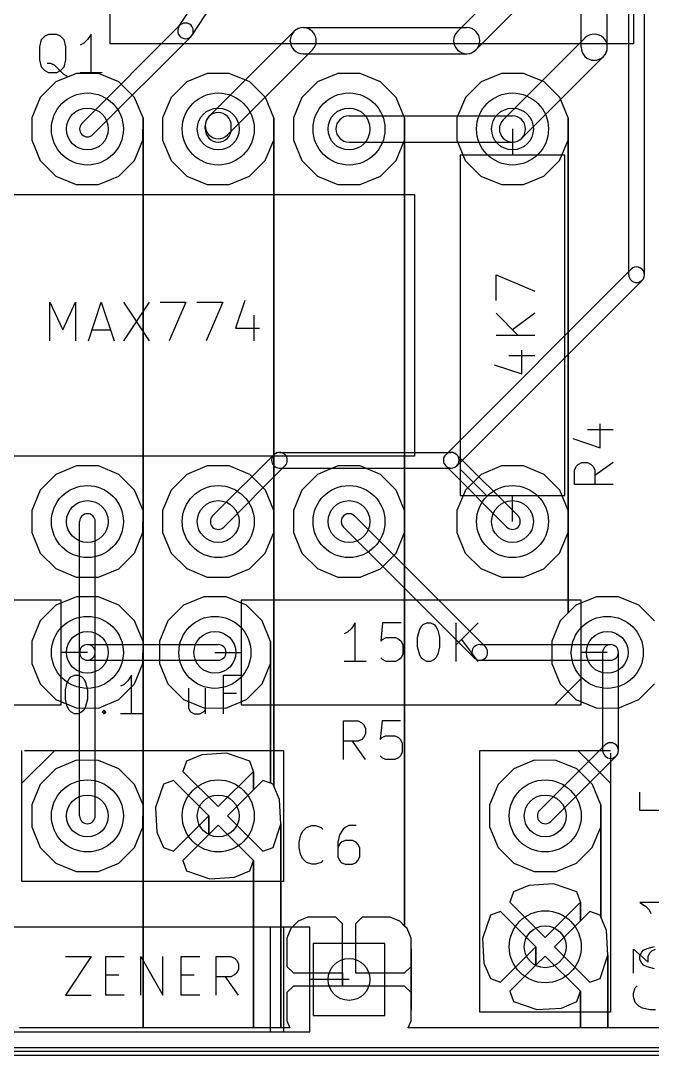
# Model space of a CAD drawing. Extents: x 10 to 410, y -287 to -10.
# Drawn here: x 171.04 to 183.31, y -150.57 to -130.49 of the extents above; entities that cross this region are included whole.
import ezdxf

# ---------------------------------------------------------------- set-up
doc = ezdxf.new("R2010")
doc.units = 0
doc.header["$MEASUREMENT"] = 0
doc.layers.add('Black', color=250, linetype='CONTINUOUS')
doc.layers.add('White', color=7, linetype='CONTINUOUS')

msp = doc.modelspace()

# ---------------------------------------------------------------- linework, layer by layer
at = {"layer": 'BLACK'}
for p, q in [((172.784, -130.937), (172.784, -127.127)), ((182.944, -127.127), (182.944, -130.937)), ((171.522, -130.78), (171.593, -130.745)), ((171.593, -130.745), (171.736, -130.745)), ((171.736, -130.745), (171.807, -130.78)), ((172.414, -130.745), (172.343, -130.852)), ((172.414, -131.495), (172.414, -130.745)), ((171.414, -130.995), (171.45, -130.852)), ((171.45, -130.852), (171.522, -130.78)), ((171.807, -130.78), (171.879, -130.852)), ((171.879, -130.852), (171.914, -130.995)), ((172.272, -130.923), (172.2, -130.959)), ((172.343, -130.852), (172.272, -130.923)), ((182.944, -130.937), (172.784, -130.937)), ((171.414, -131.245), (171.414, -130.995)), ((171.914, -130.995), (171.914, -131.245)), ((171.45, -131.387), (171.414, -131.245)), ((171.629, -131.316), (171.557, -131.316)), ((171.7, -131.352), (171.629, -131.316)), ((171.807, -131.459), (171.7, -131.352)), ((171.914, -131.245), (171.879, -131.387)), ((171.522, -131.459), (171.45, -131.387)), ((171.593, -131.495), (171.522, -131.459)), ((171.736, -131.495), (171.593, -131.495)), ((172.125, -131.508), (171.728, -131.672)), ((172.125, -131.508), (171.728, -131.672)), ((171.807, -131.459), (171.736, -131.495)), ((171.879, -131.387), (171.807, -131.459)), ((171.879, -131.53), (171.807, -131.459)), ((171.95, -131.566), (171.879, -131.53)), ((172.555, -131.509), (172.125, -131.508)), ((172.555, -131.509), (172.125, -131.508)), ((172.629, -131.495), (172.2, -131.495)), ((172.951, -131.673), (172.555, -131.509)), ((172.951, -131.673), (172.555, -131.509)), ((174.665, -131.508), (174.268, -131.672)), ((174.665, -131.508), (174.268, -131.672)), ((175.095, -131.509), (174.665, -131.508)), ((175.095, -131.509), (174.665, -131.508)), ((175.491, -131.673), (175.095, -131.509)), ((175.491, -131.673), (175.095, -131.509)), ((177.205, -131.508), (176.808, -131.672)), ((177.205, -131.508), (176.808, -131.672)), ((177.635, -131.509), (177.205, -131.508)), ((177.635, -131.509), (177.205, -131.508)), ((178.031, -131.673), (177.635, -131.509)), ((178.031, -131.673), (177.635, -131.509)), ((180.38, -131.508), (179.983, -131.672)), ((180.38, -131.508), (179.983, -131.672)), ((180.81, -131.509), (180.38, -131.508)), ((180.81, -131.509), (180.38, -131.508)), ((181.206, -131.673), (180.81, -131.509)), ((181.206, -131.673), (180.81, -131.509)), ((171.728, -131.672), (171.424, -131.976)), ((171.728, -131.672), (171.424, -131.976)), ((173.255, -131.977), (172.951, -131.673)), ((173.255, -131.977), (172.951, -131.673)), ((174.268, -131.672), (173.964, -131.976)), ((174.268, -131.672), (173.964, -131.976)), ((175.795, -131.977), (175.491, -131.673)), ((175.795, -131.977), (175.491, -131.673)), ((176.808, -131.672), (176.504, -131.976)), ((176.808, -131.672), (176.504, -131.976)), ((178.335, -131.977), (178.031, -131.673)), ((178.335, -131.977), (178.031, -131.673)), ((179.983, -131.672), (179.679, -131.976)), ((179.983, -131.672), (179.679, -131.976)), ((181.51, -131.977), (181.206, -131.673)), ((181.51, -131.977), (181.206, -131.673)), ((171.424, -131.976), (171.26, -132.372)), ((171.424, -131.976), (171.26, -132.372)), ((173.419, -132.374), (173.255, -131.977)), ((173.419, -132.374), (173.255, -131.977)), ((173.964, -131.976), (173.8, -132.372)), ((173.964, -131.976), (173.8, -132.372)), ((175.959, -132.374), (175.795, -131.977)), ((175.959, -132.374), (175.795, -131.977)), ((176.504, -131.976), (176.34, -132.372)), ((176.504, -131.976), (176.34, -132.372)), ((178.499, -132.374), (178.335, -131.977)), ((178.499, -132.374), (178.335, -131.977)), ((179.679, -131.976), (179.515, -132.372)), ((179.679, -131.976), (179.515, -132.372)), ((181.674, -132.374), (181.51, -131.977)), ((181.674, -132.374), (181.51, -131.977)), ((171.26, -132.372), (171.259, -132.802)), ((171.26, -132.372), (171.259, -132.802)), ((173.418, -132.804), (173.419, -132.374)), ((173.418, -132.804), (173.419, -132.374)), ((173.419, -139.994), (173.419, -132.374)), ((173.419, -132.374), (173.419, -139.994)), ((173.419, -139.994), (173.419, -132.374)), ((173.419, -132.374), (173.419, -139.994)), ((173.8, -132.372), (173.799, -132.802)), ((173.8, -132.372), (173.799, -132.802)), ((175.958, -132.804), (175.959, -132.374)), ((175.958, -132.804), (175.959, -132.374)), ((175.959, -139.994), (175.959, -132.374)), ((175.959, -132.374), (175.959, -139.994)), ((175.959, -139.994), (175.959, -132.374)), ((175.959, -132.374), (175.959, -139.994)), ((176.34, -132.372), (176.339, -132.802)), ((176.34, -132.372), (176.339, -132.802)), ((178.498, -132.804), (178.499, -132.374)), ((178.498, -132.804), (178.499, -132.374)), ((178.499, -139.994), (178.499, -132.374)), ((178.499, -132.374), (178.499, -139.994)), ((178.499, -139.994), (178.499, -132.374)), ((178.499, -132.374), (178.499, -139.994)), ((179.515, -132.372), (179.514, -132.802)), ((179.515, -132.372), (179.514, -132.802)), ((181.673, -132.804), (181.674, -132.374)), ((181.673, -132.804), (181.674, -132.374)), ((181.674, -139.994), (181.674, -132.374)), ((181.674, -132.374), (181.674, -139.994)), ((181.674, -139.994), (181.674, -132.374)), ((181.674, -132.374), (181.674, -139.994)), ((180.594, -132.588), (180.594, -133.096)), ((171.259, -132.802), (171.423, -133.199)), ((171.259, -132.802), (171.423, -133.199)), ((173.254, -133.2), (173.418, -132.804)), ((173.254, -133.2), (173.418, -132.804)), ((173.799, -132.802), (173.963, -133.199)), ((173.799, -132.802), (173.963, -133.199)), ((175.794, -133.2), (175.958, -132.804)), ((175.794, -133.2), (175.958, -132.804)), ((176.339, -132.802), (176.503, -133.199)), ((176.339, -132.802), (176.503, -133.199)), ((178.334, -133.2), (178.498, -132.804)), ((178.334, -133.2), (178.498, -132.804)), ((179.514, -132.802), (179.678, -133.199)), ((179.514, -132.802), (179.678, -133.199)), ((181.509, -133.2), (181.673, -132.804)), ((181.509, -133.2), (181.673, -132.804)), ((180.594, -133.096), (179.578, -133.096)), ((179.578, -133.096), (179.578, -139.7)), ((181.61, -133.096), (180.594, -133.096)), ((181.61, -139.7), (181.61, -133.096)), ((171.423, -133.199), (171.727, -133.503)), ((171.423, -133.199), (171.727, -133.503)), ((172.95, -133.504), (173.254, -133.2)), ((172.95, -133.504), (173.254, -133.2)), ((173.963, -133.199), (174.267, -133.503)), ((173.963, -133.199), (174.267, -133.503)), ((175.49, -133.504), (175.794, -133.2)), ((175.49, -133.504), (175.794, -133.2)), ((176.503, -133.199), (176.807, -133.503)), ((176.503, -133.199), (176.807, -133.503)), ((178.03, -133.504), (178.334, -133.2)), ((178.03, -133.504), (178.334, -133.2)), ((179.678, -133.199), (179.982, -133.503)), ((179.678, -133.199), (179.982, -133.503)), ((181.205, -133.504), (181.509, -133.2)), ((181.205, -133.504), (181.509, -133.2)), ((171.727, -133.503), (172.123, -133.667)), ((171.727, -133.503), (172.123, -133.667)), ((172.553, -133.668), (172.95, -133.504)), ((172.553, -133.668), (172.95, -133.504)), ((174.267, -133.503), (174.663, -133.667)), ((174.267, -133.503), (174.663, -133.667)), ((175.093, -133.668), (175.49, -133.504)), ((175.093, -133.668), (175.49, -133.504)), ((176.807, -133.503), (177.203, -133.667)), ((176.807, -133.503), (177.203, -133.667)), ((177.633, -133.668), (178.03, -133.504)), ((177.633, -133.668), (178.03, -133.504)), ((179.982, -133.503), (180.378, -133.667)), ((179.982, -133.503), (180.378, -133.667)), ((180.808, -133.668), (181.205, -133.504)), ((180.808, -133.668), (181.205, -133.504)), ((172.123, -133.667), (172.553, -133.668)), ((172.123, -133.667), (172.553, -133.668)), ((174.663, -133.667), (175.093, -133.668)), ((174.663, -133.667), (175.093, -133.668)), ((177.203, -133.667), (177.633, -133.668)), ((177.203, -133.667), (177.633, -133.668)), ((180.378, -133.667), (180.808, -133.668)), ((180.378, -133.667), (180.808, -133.668)), ((168.529, -133.858), (178.689, -133.858)), ((178.689, -133.858), (178.689, -138.938)), ((180.275, -135.916), (180.275, -135.416)), ((180.275, -135.416), (181.025, -135.737)), ((171.609, -136.702), (171.609, -135.952)), ((171.609, -135.952), (171.859, -136.487)), ((171.859, -136.487), (172.109, -135.952)), ((172.109, -135.952), (172.109, -136.702)), ((172.359, -136.702), (172.609, -135.952)), ((172.609, -135.952), (172.859, -136.702)), ((173.038, -135.952), (173.538, -136.702)), ((173.538, -135.952), (173.038, -136.702)), ((173.752, -135.952), (174.252, -135.952)), ((174.252, -135.952), (173.93, -136.702)), ((174.466, -135.952), (174.966, -135.952)), ((174.966, -135.952), (174.645, -136.702)), ((175.395, -135.916), (175.216, -136.452)), ((180.275, -136.166), (180.703, -136.594)), ((181.025, -136.166), (180.596, -136.487)), ((175.573, -136.202), (175.573, -136.702)), ((172.43, -136.487), (172.788, -136.487)), ((175.216, -136.452), (175.68, -136.452)), ((181.025, -136.594), (180.275, -136.594)), ((180.775, -137.344), (180.775, -136.88)), ((180.239, -137.166), (180.775, -137.344)), ((180.525, -136.987), (181.025, -136.987)), ((182.299, -138.777), (182.299, -138.313)), ((182.049, -138.42), (182.549, -138.42)), ((181.763, -138.599), (182.299, -138.777)), ((178.689, -138.938), (168.529, -138.938)), ((172.125, -139.128), (171.728, -139.292)), ((172.125, -139.128), (171.728, -139.292)), ((172.555, -139.129), (172.125, -139.128)), ((172.555, -139.129), (172.125, -139.128)), ((172.951, -139.293), (172.555, -139.129)), ((172.951, -139.293), (172.555, -139.129)), ((174.665, -139.128), (174.268, -139.292)), ((174.665, -139.128), (174.268, -139.292)), ((175.095, -139.129), (174.665, -139.128)), ((175.095, -139.129), (174.665, -139.128)), ((175.491, -139.293), (175.095, -139.129)), ((175.491, -139.293), (175.095, -139.129)), ((177.205, -139.128), (176.808, -139.292)), ((177.205, -139.128), (176.808, -139.292)), ((177.635, -139.129), (177.205, -139.128)), ((177.635, -139.129), (177.205, -139.128)), ((178.031, -139.293), (177.635, -139.129)), ((178.031, -139.293), (177.635, -139.129)), ((180.38, -139.128), (179.983, -139.292)), ((180.38, -139.128), (179.983, -139.292)), ((180.81, -139.129), (180.38, -139.128)), ((180.81, -139.129), (180.38, -139.128)), ((181.206, -139.293), (180.81, -139.129)), ((181.206, -139.293), (180.81, -139.129)), ((181.799, -139.206), (181.834, -139.134)), ((181.834, -139.134), (181.87, -139.099)), ((181.87, -139.099), (181.941, -139.063)), ((181.941, -139.063), (182.049, -139.063)), ((182.049, -139.063), (182.12, -139.099)), ((182.12, -139.099), (182.156, -139.134)), ((182.156, -139.134), (182.191, -139.206)), ((182.549, -139.063), (182.191, -139.313)), ((171.728, -139.292), (171.424, -139.596)), ((171.728, -139.292), (171.424, -139.596)), ((173.255, -139.597), (172.951, -139.293)), ((173.255, -139.597), (172.951, -139.293)), ((174.268, -139.292), (173.964, -139.596)), ((174.268, -139.292), (173.964, -139.596)), ((175.795, -139.597), (175.491, -139.293)), ((175.795, -139.597), (175.491, -139.293)), ((176.808, -139.292), (176.504, -139.596)), ((176.808, -139.292), (176.504, -139.596)), ((178.335, -139.597), (178.031, -139.293)), ((178.335, -139.597), (178.031, -139.293)), ((180.086, -139.7), (179.578, -139.192)), ((179.983, -139.292), (179.679, -139.596)), ((179.983, -139.292), (179.679, -139.596)), ((181.51, -139.597), (181.206, -139.293)), ((181.51, -139.597), (181.206, -139.293)), ((181.799, -139.492), (181.799, -139.206)), ((182.191, -139.206), (182.191, -139.492)), ((182.549, -139.492), (181.799, -139.492)), ((171.424, -139.596), (171.26, -139.992)), ((171.424, -139.596), (171.26, -139.992)), ((173.419, -139.994), (173.255, -139.597)), ((173.419, -139.994), (173.255, -139.597)), ((173.964, -139.596), (173.8, -139.992)), ((173.964, -139.596), (173.8, -139.992)), ((175.959, -139.994), (175.795, -139.597)), ((175.959, -139.994), (175.795, -139.597)), ((176.504, -139.596), (176.34, -139.992)), ((176.504, -139.596), (176.34, -139.992)), ((178.499, -139.994), (178.335, -139.597)), ((178.499, -139.994), (178.335, -139.597)), ((179.679, -139.596), (179.515, -139.992)), ((179.679, -139.596), (179.515, -139.992)), ((179.578, -139.7), (181.61, -139.7)), ((180.594, -140.208), (180.594, -139.7)), ((181.674, -139.994), (181.51, -139.597)), ((181.674, -139.994), (181.51, -139.597)), ((171.26, -139.992), (171.259, -140.422)), ((171.26, -139.992), (171.259, -140.422)), ((173.418, -140.424), (173.419, -139.994)), ((173.418, -140.424), (173.419, -139.994)), ((173.419, -142.534), (173.419, -139.994)), ((173.419, -139.994), (173.419, -142.534)), ((173.419, -142.534), (173.419, -139.994)), ((173.419, -139.994), (173.419, -142.534)), ((173.8, -139.992), (173.799, -140.422)), ((173.8, -139.992), (173.799, -140.422)), ((175.958, -140.424), (175.959, -139.994)), ((175.958, -140.424), (175.959, -139.994)), ((175.959, -145.343), (175.959, -139.994)), ((175.959, -139.994), (175.959, -145.343)), ((175.959, -145.343), (175.959, -139.994)), ((175.959, -139.994), (175.959, -145.343)), ((176.34, -139.992), (176.339, -140.422)), ((176.34, -139.992), (176.339, -140.422)), ((178.498, -140.424), (178.499, -139.994)), ((178.498, -140.424), (178.499, -139.994)), ((178.499, -148.062), (178.499, -139.994)), ((178.499, -139.994), (178.499, -148.062)), ((178.499, -148.062), (178.499, -139.994)), ((178.499, -139.994), (178.499, -148.062)), ((179.515, -139.992), (179.514, -140.422)), ((179.515, -139.992), (179.514, -140.422)), ((181.673, -140.424), (181.674, -139.994)), ((181.673, -140.424), (181.674, -139.994)), ((181.674, -141.983), (181.674, -139.994)), ((181.674, -139.994), (181.674, -141.983)), ((181.674, -141.983), (181.674, -139.994)), ((181.674, -139.994), (181.674, -141.983)), ((171.259, -140.422), (171.423, -140.819)), ((171.259, -140.422), (171.423, -140.819)), ((173.254, -140.82), (173.418, -140.424)), ((173.254, -140.82), (173.418, -140.424)), ((173.799, -140.422), (173.963, -140.819)), ((173.799, -140.422), (173.963, -140.819)), ((175.794, -140.82), (175.958, -140.424)), ((175.794, -140.82), (175.958, -140.424)), ((176.339, -140.422), (176.503, -140.819)), ((176.339, -140.422), (176.503, -140.819)), ((178.334, -140.82), (178.498, -140.424)), ((178.334, -140.82), (178.498, -140.424)), ((179.514, -140.422), (179.678, -140.819)), ((179.514, -140.422), (179.678, -140.819)), ((181.509, -140.82), (181.673, -140.424)), ((181.509, -140.82), (181.673, -140.424)), ((171.423, -140.819), (171.727, -141.123)), ((171.423, -140.819), (171.727, -141.123)), ((172.95, -141.124), (173.254, -140.82)), ((172.95, -141.124), (173.254, -140.82)), ((173.963, -140.819), (174.267, -141.123)), ((173.963, -140.819), (174.267, -141.123)), ((175.49, -141.124), (175.794, -140.82)), ((175.49, -141.124), (175.794, -140.82)), ((176.503, -140.819), (176.807, -141.123)), ((176.503, -140.819), (176.807, -141.123)), ((178.03, -141.124), (178.334, -140.82)), ((178.03, -141.124), (178.334, -140.82)), ((179.678, -140.819), (179.982, -141.123)), ((179.678, -140.819), (179.982, -141.123)), ((181.205, -141.124), (181.509, -140.82)), ((181.205, -141.124), (181.509, -140.82)), ((171.727, -141.123), (172.123, -141.287)), ((171.727, -141.123), (172.123, -141.287)), ((172.553, -141.288), (172.95, -141.124)), ((172.553, -141.288), (172.95, -141.124)), ((174.267, -141.123), (174.663, -141.287)), ((174.267, -141.123), (174.663, -141.287)), ((175.093, -141.288), (175.49, -141.124)), ((175.093, -141.288), (175.49, -141.124)), ((176.807, -141.123), (177.203, -141.287)), ((176.807, -141.123), (177.203, -141.287)), ((177.633, -141.288), (178.03, -141.124)), ((177.633, -141.288), (178.03, -141.124)), ((179.982, -141.123), (180.378, -141.287)), ((179.982, -141.123), (180.378, -141.287)), ((180.808, -141.288), (181.205, -141.124)), ((180.808, -141.288), (181.205, -141.124)), ((172.123, -141.287), (172.553, -141.288)), ((172.123, -141.287), (172.553, -141.288)), ((174.663, -141.287), (175.093, -141.288)), ((174.663, -141.287), (175.093, -141.288)), ((177.203, -141.287), (177.633, -141.288)), ((177.203, -141.287), (177.633, -141.288)), ((180.378, -141.287), (180.808, -141.288)), ((180.378, -141.287), (180.808, -141.288)), ((171.831, -141.732), (165.227, -141.732)), ((172.125, -141.668), (171.728, -141.832)), ((172.125, -141.668), (171.728, -141.832)), ((171.831, -142.748), (171.831, -141.732)), ((172.555, -141.669), (172.125, -141.668)), ((172.555, -141.669), (172.125, -141.668)), ((172.951, -141.833), (172.555, -141.669)), ((172.951, -141.833), (172.555, -141.669)), ((174.602, -141.668), (174.205, -141.832)), ((174.602, -141.668), (174.205, -141.832)), ((175.031, -141.669), (174.602, -141.668)), ((175.031, -141.669), (174.602, -141.668)), ((175.428, -141.833), (175.031, -141.669)), ((175.428, -141.833), (175.031, -141.669)), ((181.927, -141.732), (175.323, -141.732)), ((175.323, -141.732), (175.323, -142.748)), ((182.222, -141.668), (181.825, -141.832)), ((182.222, -141.668), (181.825, -141.832)), ((181.927, -143.764), (181.927, -141.732)), ((182.651, -141.669), (182.222, -141.668)), ((182.651, -141.669), (182.222, -141.668)), ((183.048, -141.833), (182.651, -141.669)), ((183.048, -141.833), (182.651, -141.669)), ((171.728, -141.832), (171.424, -142.136)), ((171.728, -141.832), (171.424, -142.136)), ((173.255, -142.137), (172.951, -141.833)), ((173.255, -142.137), (172.951, -141.833)), ((174.205, -141.832), (173.901, -142.136)), ((174.205, -141.832), (173.901, -142.136)), ((175.731, -142.137), (175.428, -141.833)), ((175.731, -142.137), (175.428, -141.833)), ((181.674, -141.983), (181.521, -142.136)), ((181.674, -141.983), (181.521, -142.136)), ((181.825, -141.832), (181.674, -141.983)), ((181.825, -141.832), (181.674, -141.983)), ((183.351, -142.137), (183.048, -141.833)), ((183.351, -142.137), (183.048, -141.833)), ((171.424, -142.136), (171.26, -142.532)), ((171.424, -142.136), (171.26, -142.532)), ((173.419, -142.534), (173.255, -142.137)), ((173.419, -142.534), (173.255, -142.137)), ((173.901, -142.136), (173.736, -142.532)), ((173.901, -142.136), (173.736, -142.532)), ((175.895, -142.534), (175.731, -142.137)), ((175.895, -142.534), (175.731, -142.137)), ((177.536, -142.175), (177.465, -142.282)), ((177.536, -142.925), (177.536, -142.175)), ((178.072, -142.175), (178.036, -142.532)), ((178.429, -142.175), (178.072, -142.175)), ((178.858, -142.21), (178.929, -142.175)), ((178.929, -142.175), (179, -142.175)), ((179, -142.175), (179.072, -142.21)), ((179.5, -142.925), (179.5, -142.175)), ((179.929, -142.175), (179.5, -142.603)), ((181.521, -142.136), (181.356, -142.532)), ((181.521, -142.136), (181.356, -142.532)), ((177.393, -142.353), (177.322, -142.389)), ((177.465, -142.282), (177.393, -142.353)), ((178.75, -142.46), (178.786, -142.317)), ((178.786, -142.317), (178.822, -142.246)), ((178.822, -142.246), (178.858, -142.21)), ((179.072, -142.21), (179.108, -142.246)), ((179.108, -142.246), (179.143, -142.317)), ((179.143, -142.317), (179.179, -142.46)), ((171.26, -142.532), (171.259, -142.962)), ((171.26, -142.532), (171.259, -142.962)), ((173.418, -142.964), (173.419, -142.534)), ((173.418, -142.964), (173.419, -142.534)), ((173.419, -145.709), (173.419, -142.534)), ((173.419, -142.534), (173.419, -145.709)), ((173.419, -145.709), (173.419, -142.534)), ((173.419, -142.534), (173.419, -145.709)), ((173.736, -142.532), (173.736, -142.962)), ((173.736, -142.532), (173.736, -142.962)), ((175.895, -145.29), (175.895, -142.534)), ((175.895, -142.964), (175.895, -142.534)), ((175.895, -142.534), (175.895, -145.29)), ((175.895, -145.29), (175.895, -142.534)), ((175.895, -142.964), (175.895, -142.534)), ((175.895, -142.534), (175.895, -145.29)), ((178.036, -142.532), (178.072, -142.496)), ((178.072, -142.496), (178.143, -142.46)), ((178.143, -142.46), (178.322, -142.46)), ((178.322, -142.46), (178.393, -142.496)), ((178.393, -142.496), (178.429, -142.532)), ((178.429, -142.532), (178.465, -142.603)), ((178.75, -142.639), (178.75, -142.46)), ((179.179, -142.46), (179.179, -142.639)), ((179.929, -142.925), (179.608, -142.496)), ((181.356, -142.532), (181.356, -142.962)), ((181.356, -142.532), (181.356, -142.962)), ((172.339, -142.748), (171.831, -142.748)), ((171.831, -143.764), (171.831, -142.748)), ((174.815, -142.748), (175.323, -142.748)), ((175.323, -142.748), (175.323, -143.764)), ((178.465, -142.782), (178.429, -142.853)), ((178.465, -142.603), (178.465, -142.782)), ((178.786, -142.782), (178.75, -142.639)), ((178.822, -142.853), (178.786, -142.782)), ((179.143, -142.782), (179.108, -142.853)), ((179.179, -142.639), (179.143, -142.782)), ((182.435, -142.748), (181.927, -142.748)), ((171.259, -142.962), (171.423, -143.359)), ((171.259, -142.962), (171.423, -143.359)), ((173.254, -143.36), (173.418, -142.964)), ((173.254, -143.36), (173.418, -142.964)), ((173.736, -142.962), (173.9, -143.359)), ((173.736, -142.962), (173.9, -143.359)), ((175.73, -143.36), (175.895, -142.964)), ((175.73, -143.36), (175.895, -142.964)), ((177.75, -142.925), (177.322, -142.925)), ((178.072, -142.889), (178.036, -142.853)), ((178.143, -142.925), (178.072, -142.889)), ((178.322, -142.925), (178.143, -142.925)), ((178.393, -142.889), (178.322, -142.925)), ((178.429, -142.853), (178.393, -142.889)), ((178.858, -142.889), (178.822, -142.853)), ((178.929, -142.925), (178.858, -142.889)), ((179, -142.925), (178.929, -142.925)), ((179.072, -142.889), (179, -142.925)), ((179.108, -142.853), (179.072, -142.889)), ((181.356, -142.962), (181.52, -143.359)), ((181.356, -142.962), (181.52, -143.359)), ((172.02, -143.226), (172.091, -143.191)), ((172.091, -143.191), (172.163, -143.191)), ((172.163, -143.191), (172.234, -143.226)), ((173.198, -143.191), (173.127, -143.298)), ((173.198, -143.941), (173.198, -143.191)), ((174.984, -143.941), (174.984, -143.191)), ((174.984, -143.191), (175.341, -143.191)), ((171.423, -143.359), (171.727, -143.663)), ((171.423, -143.359), (171.727, -143.663)), ((171.913, -143.476), (171.948, -143.333)), ((171.948, -143.333), (171.984, -143.262)), ((171.984, -143.262), (172.02, -143.226)), ((172.234, -143.226), (172.27, -143.262)), ((172.27, -143.262), (172.305, -143.333)), ((172.305, -143.333), (172.341, -143.476)), ((172.95, -143.664), (173.254, -143.36)), ((172.95, -143.664), (173.254, -143.36)), ((173.055, -143.369), (172.984, -143.405)), ((173.127, -143.298), (173.055, -143.369)), ((173.9, -143.359), (174.203, -143.663)), ((173.9, -143.359), (174.203, -143.663)), ((175.426, -143.664), (175.73, -143.36)), ((175.426, -143.664), (175.73, -143.36)), ((181.927, -143.256), (181.419, -143.764)), ((181.52, -143.359), (181.823, -143.663)), ((181.52, -143.359), (181.823, -143.663)), ((183.046, -143.664), (183.35, -143.36)), ((183.046, -143.664), (183.35, -143.36)), ((171.913, -143.655), (171.913, -143.476)), ((172.341, -143.476), (172.341, -143.655)), ((174.305, -143.441), (174.305, -143.833)), ((174.627, -143.441), (174.627, -143.941)), ((175.234, -143.548), (174.984, -143.548)), ((165.227, -143.764), (171.831, -143.764)), ((171.727, -143.663), (172.123, -143.827)), ((171.727, -143.663), (172.123, -143.827)), ((171.948, -143.798), (171.913, -143.655)), ((171.984, -143.869), (171.948, -143.798)), ((172.305, -143.798), (172.27, -143.869)), ((172.341, -143.655), (172.305, -143.798)), ((172.553, -143.828), (172.95, -143.664)), ((172.553, -143.828), (172.95, -143.664)), ((174.203, -143.663), (174.6, -143.827)), ((174.203, -143.663), (174.6, -143.827)), ((175.029, -143.828), (175.426, -143.664)), ((175.029, -143.828), (175.426, -143.664)), ((175.323, -143.764), (181.927, -143.764)), ((181.823, -143.663), (182.22, -143.827)), ((181.823, -143.663), (182.22, -143.827)), ((182.649, -143.828), (183.046, -143.664)), ((182.649, -143.828), (183.046, -143.664)), ((172.02, -143.905), (171.984, -143.869)), ((172.091, -143.941), (172.02, -143.905)), ((172.163, -143.941), (172.091, -143.941)), ((172.123, -143.827), (172.553, -143.828)), ((172.123, -143.827), (172.553, -143.828)), ((172.234, -143.905), (172.163, -143.941)), ((172.27, -143.869), (172.234, -143.905)), ((172.627, -143.905), (172.663, -143.869)), ((172.663, -143.941), (172.627, -143.905)), ((172.663, -143.869), (172.698, -143.905)), ((172.663, -143.869), (172.663, -143.941)), ((172.698, -143.905), (172.663, -143.941)), ((173.413, -143.941), (172.984, -143.941)), ((174.305, -143.833), (174.341, -143.905)), ((174.341, -143.905), (174.413, -143.941)), ((174.413, -143.941), (174.52, -143.941)), ((174.52, -143.941), (174.591, -143.905)), ((174.591, -143.905), (174.627, -143.869)), ((174.6, -143.827), (175.029, -143.828)), ((174.6, -143.827), (175.029, -143.828)), ((182.22, -143.827), (182.649, -143.828)), ((182.22, -143.827), (182.649, -143.828)), ((177.31, -144.83), (177.31, -144.08)), ((177.31, -144.08), (177.596, -144.08)), ((177.596, -144.08), (177.667, -144.115)), ((177.667, -144.115), (177.703, -144.151)), ((177.703, -144.151), (177.738, -144.222)), ((178.06, -144.08), (178.024, -144.437)), ((178.417, -144.08), (178.06, -144.08)), ((177.703, -144.401), (177.667, -144.437)), ((177.738, -144.33), (177.703, -144.401)), ((177.738, -144.222), (177.738, -144.33)), ((178.024, -144.437), (178.06, -144.401)), ((178.06, -144.401), (178.131, -144.365)), ((178.131, -144.365), (178.31, -144.365)), ((178.31, -144.365), (178.381, -144.401)), ((178.381, -144.401), (178.417, -144.437)), ((177.596, -144.472), (177.31, -144.472)), ((177.738, -144.83), (177.488, -144.472)), ((177.667, -144.437), (177.596, -144.472)), ((178.417, -144.437), (178.453, -144.508)), ((178.453, -144.508), (178.453, -144.687)), ((171.069, -147.193), (171.069, -144.653)), ((171.069, -145.288), (171.704, -144.653)), ((171.12, -144.653), (176.149, -144.653)), ((174.562, -144.734), (174.263, -144.858)), ((174.562, -144.734), (174.263, -144.858)), ((175.041, -144.704), (174.562, -144.734)), ((175.041, -144.704), (174.562, -144.734)), ((175.495, -144.858), (175.041, -144.704)), ((175.495, -144.858), (175.041, -144.704)), ((176.149, -144.653), (176.149, -147.193)), ((178.06, -144.794), (178.024, -144.758)), ((178.131, -144.83), (178.06, -144.794)), ((178.381, -144.794), (178.31, -144.83)), ((178.417, -144.758), (178.381, -144.794)), ((178.453, -144.687), (178.417, -144.758)), ((179.959, -149.733), (179.959, -144.653)), ((179.959, -144.653), (182.499, -144.653)), ((181.864, -144.653), (182.499, -145.288)), ((182.499, -144.704), (182.499, -149.733)), ((171.728, -145.007), (171.424, -145.311)), ((171.728, -145.007), (171.424, -145.311)), ((172.125, -144.843), (171.728, -145.007)), ((172.125, -144.843), (171.728, -145.007)), ((172.555, -144.844), (172.125, -144.843)), ((172.555, -144.844), (172.125, -144.843)), ((172.951, -145.008), (172.555, -144.844)), ((172.951, -145.008), (172.555, -144.844)), ((173.255, -145.312), (172.951, -145.008)), ((173.255, -145.312), (172.951, -145.008)), ((174.263, -144.858), (174.194, -145.058)), ((174.263, -144.858), (174.194, -145.058)), ((175.564, -145.058), (175.495, -144.858)), ((175.564, -145.058), (175.495, -144.858)), ((178.31, -144.83), (178.131, -144.83)), ((180.618, -145.007), (180.314, -145.311)), ((180.618, -145.007), (180.314, -145.311)), ((181.015, -144.843), (180.618, -145.007)), ((181.015, -144.843), (180.618, -145.007)), ((181.445, -144.844), (181.015, -144.843)), ((181.445, -144.844), (181.015, -144.843)), ((181.841, -145.008), (181.445, -144.844)), ((181.841, -145.008), (181.445, -144.844)), ((182.145, -145.312), (181.841, -145.008)), ((182.145, -145.312), (181.841, -145.008)), ((174.194, -145.058), (174.879, -145.743)), ((174.194, -145.058), (174.879, -145.743)), ((174.879, -145.743), (175.564, -145.058)), ((174.879, -145.743), (175.564, -145.058)), ((175.564, -145.418), (175.564, -145.058)), ((175.564, -145.058), (175.564, -145.418)), ((175.564, -145.418), (175.564, -145.058)), ((175.564, -145.058), (175.564, -145.418)), ((171.424, -145.311), (171.26, -145.707)), ((171.424, -145.311), (171.26, -145.707)), ((173.419, -145.709), (173.255, -145.312)), ((173.419, -145.709), (173.255, -145.312)), ((173.814, -145.307), (173.66, -145.761)), ((173.814, -145.307), (173.66, -145.761)), ((174.014, -145.238), (173.814, -145.307)), ((174.014, -145.238), (173.814, -145.307)), ((174.699, -145.923), (174.014, -145.238)), ((174.699, -145.923), (174.014, -145.238)), ((175.744, -145.238), (175.564, -145.418)), ((175.744, -145.238), (175.564, -145.418)), ((175.895, -145.29), (175.744, -145.238)), ((175.895, -145.29), (175.744, -145.238)), ((175.944, -145.307), (175.895, -145.29)), ((175.944, -145.307), (175.895, -145.29)), ((175.959, -145.343), (175.944, -145.307)), ((175.959, -145.343), (175.944, -145.307)), ((176.068, -145.606), (175.959, -145.343)), ((176.068, -145.606), (175.959, -145.343)), ((180.314, -145.311), (180.15, -145.707)), ((180.314, -145.311), (180.15, -145.707)), ((182.309, -145.709), (182.145, -145.312)), ((182.309, -145.709), (182.145, -145.312)), ((175.564, -145.418), (175.059, -145.923)), ((175.564, -145.418), (175.059, -145.923)), ((176.098, -146.085), (176.068, -145.606)), ((176.098, -146.085), (176.068, -145.606)), ((183.069, -145.818), (183.069, -145.461)), ((171.26, -145.707), (171.259, -146.137)), ((171.26, -145.707), (171.259, -146.137)), ((173.418, -146.139), (173.419, -145.709)), ((173.418, -146.139), (173.419, -145.709)), ((173.419, -150.039), (173.419, -145.709)), ((173.419, -145.709), (173.419, -150.039)), ((173.419, -150.039), (173.419, -145.709)), ((173.419, -145.709), (173.419, -150.039)), ((173.66, -145.761), (173.69, -146.24)), ((173.66, -145.761), (173.69, -146.24)), ((180.15, -145.707), (180.149, -146.137)), ((180.15, -145.707), (180.149, -146.137)), ((182.308, -146.139), (182.309, -145.709)), ((182.308, -146.139), (182.309, -145.709)), ((182.309, -147.883), (182.309, -145.709)), ((182.309, -145.709), (182.309, -147.883)), ((182.309, -147.883), (182.309, -145.709)), ((182.309, -145.709), (182.309, -147.883)), ((174.014, -146.608), (174.699, -145.923)), ((174.014, -146.608), (174.699, -145.923)), ((174.699, -146.282), (174.699, -145.923)), ((174.699, -145.923), (174.699, -146.282)), ((174.699, -146.282), (174.699, -145.923)), ((174.699, -145.923), (174.699, -146.282)), ((175.059, -145.923), (175.744, -146.608)), ((175.059, -145.923), (175.744, -146.608)), ((183.819, -145.818), (183.069, -145.818)), ((171.259, -146.137), (171.423, -146.534)), ((171.259, -146.137), (171.423, -146.534)), ((173.254, -146.535), (173.418, -146.139)), ((173.254, -146.535), (173.418, -146.139)), ((174.879, -146.103), (174.699, -146.282)), ((174.879, -146.103), (174.699, -146.282)), ((175.564, -146.788), (174.879, -146.103)), ((175.564, -146.788), (174.879, -146.103)), ((175.944, -146.539), (176.098, -146.085)), ((175.944, -146.539), (176.098, -146.085)), ((176.098, -150.039), (176.098, -146.085)), ((176.098, -146.085), (176.098, -150.039)), ((176.098, -150.039), (176.098, -146.085)), ((176.098, -146.085), (176.098, -150.039)), ((176.52, -146.219), (176.592, -146.147)), ((176.592, -146.147), (176.699, -146.112)), ((176.699, -146.112), (176.77, -146.112)), ((176.77, -146.112), (176.877, -146.147)), ((176.877, -146.147), (176.913, -146.183)), ((177.306, -146.183), (177.234, -146.29)), ((177.342, -146.147), (177.306, -146.183)), ((177.413, -146.112), (177.342, -146.147)), ((177.556, -146.112), (177.413, -146.112)), ((180.149, -146.137), (180.313, -146.534)), ((180.149, -146.137), (180.313, -146.534)), ((182.144, -146.535), (182.308, -146.139)), ((182.144, -146.535), (182.308, -146.139)), ((173.69, -146.24), (173.814, -146.539)), ((173.69, -146.24), (173.814, -146.539)), ((174.699, -146.282), (174.194, -146.788)), ((174.699, -146.282), (174.194, -146.788)), ((176.449, -146.433), (176.484, -146.29)), ((176.484, -146.29), (176.52, -146.219)), ((177.234, -146.29), (177.199, -146.433)), ((177.342, -146.397), (177.27, -146.433)), ((177.484, -146.397), (177.342, -146.397)), ((177.556, -146.433), (177.484, -146.397)), ((171.423, -146.534), (171.727, -146.838)), ((171.423, -146.534), (171.727, -146.838)), ((172.95, -146.839), (173.254, -146.535)), ((172.95, -146.839), (173.254, -146.535)), ((173.814, -146.539), (174.014, -146.608)), ((173.814, -146.539), (174.014, -146.608)), ((175.744, -146.608), (175.944, -146.539)), ((175.744, -146.608), (175.944, -146.539)), ((176.449, -146.54), (176.449, -146.433)), ((176.484, -146.683), (176.449, -146.54)), ((177.199, -146.433), (177.199, -146.719)), ((177.234, -146.469), (177.199, -146.54)), ((177.27, -146.433), (177.234, -146.469)), ((177.592, -146.469), (177.556, -146.433)), ((177.627, -146.54), (177.592, -146.469)), ((177.627, -146.719), (177.627, -146.54)), ((180.313, -146.534), (180.617, -146.838)), ((180.313, -146.534), (180.617, -146.838)), ((181.84, -146.839), (182.144, -146.535)), ((181.84, -146.839), (182.144, -146.535)), ((174.194, -146.788), (174.263, -146.988)), ((174.194, -146.788), (174.263, -146.988)), ((175.495, -146.988), (175.564, -146.788)), ((175.495, -146.988), (175.564, -146.788)), ((175.564, -150.039), (175.564, -146.788)), ((175.564, -146.788), (175.564, -150.039)), ((175.564, -150.039), (175.564, -146.788)), ((175.564, -146.788), (175.564, -150.039)), ((176.52, -146.754), (176.484, -146.683)), ((176.592, -146.826), (176.52, -146.754)), ((176.913, -146.79), (176.877, -146.826)), ((177.199, -146.719), (177.234, -146.79)), ((177.234, -146.79), (177.27, -146.826)), ((177.556, -146.826), (177.592, -146.79)), ((177.592, -146.79), (177.627, -146.719)), ((171.727, -146.838), (172.123, -147.002)), ((171.727, -146.838), (172.123, -147.002)), ((172.123, -147.002), (172.553, -147.003)), ((172.123, -147.002), (172.553, -147.003)), ((172.553, -147.003), (172.95, -146.839)), ((172.553, -147.003), (172.95, -146.839)), ((174.263, -146.988), (174.717, -147.142)), ((174.263, -146.988), (174.717, -147.142)), ((175.196, -147.112), (175.495, -146.988)), ((175.196, -147.112), (175.495, -146.988)), ((176.699, -146.862), (176.592, -146.826)), ((176.77, -146.862), (176.699, -146.862)), ((176.877, -146.826), (176.77, -146.862)), ((177.27, -146.826), (177.342, -146.862)), ((177.342, -146.862), (177.484, -146.862)), ((177.484, -146.862), (177.556, -146.826)), ((180.617, -146.838), (181.013, -147.002)), ((180.617, -146.838), (181.013, -147.002)), ((181.013, -147.002), (181.443, -147.003)), ((181.013, -147.002), (181.443, -147.003)), ((181.443, -147.003), (181.84, -146.839)), ((181.443, -147.003), (181.84, -146.839)), ((176.149, -147.193), (171.069, -147.193)), ((174.717, -147.142), (175.196, -147.112)), ((174.717, -147.142), (175.196, -147.112)), ((180.613, -147.398), (180.544, -147.598)), ((180.613, -147.398), (180.544, -147.598)), ((180.912, -147.274), (180.613, -147.398)), ((180.912, -147.274), (180.613, -147.398)), ((181.391, -147.244), (180.912, -147.274)), ((181.391, -147.244), (180.912, -147.274)), ((181.845, -147.398), (181.391, -147.244)), ((181.845, -147.398), (181.391, -147.244)), ((181.914, -147.598), (181.845, -147.398)), ((181.914, -147.598), (181.845, -147.398)), ((180.544, -147.598), (181.229, -148.283)), ((180.544, -147.598), (181.229, -148.283)), ((181.229, -148.283), (181.914, -147.598)), ((181.229, -148.283), (181.914, -147.598)), ((181.914, -147.958), (181.914, -147.598)), ((181.914, -147.598), (181.914, -147.958)), ((181.914, -147.958), (181.914, -147.598)), ((181.914, -147.598), (181.914, -147.958)), ((183.819, -147.604), (183.069, -147.604)), ((183.069, -147.604), (183.176, -147.675)), ((180.364, -147.778), (180.164, -147.847)), ((180.364, -147.778), (180.164, -147.847)), ((181.049, -148.463), (180.364, -147.778)), ((181.049, -148.463), (180.364, -147.778)), ((182.094, -147.778), (181.914, -147.958)), ((182.094, -147.778), (181.914, -147.958)), ((182.294, -147.847), (182.094, -147.778)), ((182.294, -147.847), (182.094, -147.778)), ((183.176, -147.675), (183.247, -147.747)), ((183.247, -147.747), (183.283, -147.818)), ((176.433, -147.969), (176.29, -148.111)), ((176.433, -147.969), (176.29, -148.111)), ((176.62, -147.891), (176.433, -147.969)), ((176.62, -147.891), (176.433, -147.969)), ((177.165, -147.891), (176.62, -147.891)), ((177.165, -147.891), (176.62, -147.891)), ((177.292, -148.018), (177.165, -147.891)), ((177.292, -148.018), (177.165, -147.891)), ((177.292, -148.971), (177.292, -148.018)), ((177.292, -148.971), (177.292, -148.018)), ((177.673, -147.891), (177.546, -148.018)), ((177.673, -147.891), (177.546, -148.018)), ((177.546, -148.018), (177.546, -148.971)), ((177.546, -148.018), (177.546, -148.971)), ((178.218, -147.891), (177.673, -147.891)), ((178.218, -147.891), (177.673, -147.891)), ((178.405, -147.969), (178.218, -147.891)), ((178.405, -147.969), (178.218, -147.891)), ((178.499, -148.062), (178.405, -147.969)), ((178.499, -148.062), (178.405, -147.969)), ((180.164, -147.847), (180.01, -148.301)), ((180.164, -147.847), (180.01, -148.301)), ((181.914, -147.958), (181.409, -148.463)), ((181.914, -147.958), (181.409, -148.463)), ((182.309, -147.883), (182.294, -147.847)), ((182.309, -147.883), (182.294, -147.847)), ((182.418, -148.146), (182.309, -147.883)), ((182.418, -148.146), (182.309, -147.883)), ((176.657, -148.082), (170.561, -148.082)), ((175.895, -150.114), (175.895, -148.082)), ((176.149, -148.082), (176.149, -150.114)), ((176.29, -148.111), (176.213, -148.298)), ((176.29, -148.111), (176.213, -148.298)), ((176.657, -149.098), (176.657, -148.082)), ((178.548, -148.111), (178.499, -148.062)), ((178.548, -148.111), (178.499, -148.062)), ((178.625, -148.298), (178.548, -148.111)), ((178.625, -148.298), (178.548, -148.111)), ((182.448, -148.625), (182.418, -148.146)), ((182.448, -148.625), (182.418, -148.146)), ((176.213, -148.298), (176.212, -148.5)), ((176.213, -148.298), (176.212, -148.5)), ((176.72, -148.399), (176.72, -149.796)), ((178.117, -148.399), (176.72, -148.399)), ((176.72, -148.399), (176.72, -149.796)), ((178.117, -148.399), (176.72, -148.399)), ((176.72, -148.399), (176.72, -149.796)), ((178.117, -148.399), (176.72, -148.399)), ((178.117, -149.796), (178.117, -148.399)), ((178.117, -149.796), (178.117, -148.399)), ((178.117, -149.796), (178.117, -148.399)), ((178.626, -148.5), (178.625, -148.298)), ((178.626, -148.5), (178.625, -148.298)), ((180.01, -148.301), (180.04, -148.78)), ((180.01, -148.301), (180.04, -148.78)), ((176.212, -148.5), (176.213, -148.844)), ((176.212, -148.5), (176.213, -148.844)), ((178.625, -148.844), (178.626, -148.5)), ((178.625, -148.844), (178.626, -148.5)), ((178.626, -149.696), (178.626, -148.5)), ((178.626, -148.5), (178.626, -149.696)), ((178.626, -149.696), (178.626, -148.5)), ((178.626, -148.5), (178.626, -149.696)), ((180.364, -149.148), (181.049, -148.463)), ((180.364, -149.148), (181.049, -148.463)), ((181.049, -148.822), (181.049, -148.463)), ((181.049, -148.463), (181.049, -148.822)), ((181.049, -148.822), (181.049, -148.463)), ((181.049, -148.463), (181.049, -148.822)), ((181.409, -148.463), (182.094, -149.148)), ((181.409, -148.463), (182.094, -149.148)), ((182.294, -149.079), (182.448, -148.625)), ((182.294, -149.079), (182.448, -148.625)), ((182.448, -150.039), (182.448, -148.625)), ((182.448, -148.625), (182.448, -150.039)), ((182.448, -150.039), (182.448, -148.625)), ((182.448, -148.625), (182.448, -150.039)), ((182.942, -148.973), (182.942, -148.509)), ((182.942, -148.509), (183.227, -148.759)), ((183.069, -148.639), (183.104, -148.568)), ((183.104, -148.568), (183.14, -148.532)), ((183.14, -148.532), (183.211, -148.497)), ((183.211, -148.497), (183.354, -148.461)), ((183.227, -148.652), (183.263, -148.58)), ((183.263, -148.58), (183.299, -148.544)), ((183.299, -148.544), (183.37, -148.509)), ((171.913, -148.652), (172.413, -148.652)), ((172.413, -148.652), (171.913, -149.402)), ((172.698, -149.402), (172.698, -148.652)), ((172.698, -148.652), (173.055, -148.652)), ((173.377, -149.402), (173.377, -148.652)), ((173.377, -148.652), (173.805, -149.402)), ((173.805, -149.402), (173.805, -148.652)), ((174.163, -149.402), (174.163, -148.652)), ((174.163, -148.652), (174.52, -148.652)), ((174.841, -149.402), (174.841, -148.652)), ((174.841, -148.652), (175.127, -148.652)), ((175.127, -148.652), (175.198, -148.687)), ((175.198, -148.687), (175.234, -148.723)), ((175.234, -148.723), (175.27, -148.794)), ((175.27, -148.794), (175.27, -148.902)), ((180.04, -148.78), (180.164, -149.079)), ((180.04, -148.78), (180.164, -149.079)), ((181.049, -148.822), (180.544, -149.328)), ((181.049, -148.822), (180.544, -149.328)), ((181.229, -148.643), (181.049, -148.822)), ((181.229, -148.643), (181.049, -148.822)), ((181.914, -149.328), (181.229, -148.643)), ((181.914, -149.328), (181.229, -148.643)), ((183.069, -148.711), (183.069, -148.639)), ((183.104, -148.782), (183.069, -148.711)), ((183.14, -148.818), (183.104, -148.782)), ((183.211, -148.854), (183.14, -148.818)), ((183.227, -148.759), (183.227, -148.652)), ((172.698, -149.009), (172.948, -149.009)), ((174.163, -149.009), (174.413, -149.009)), ((175.198, -149.009), (175.127, -149.044)), ((175.234, -148.973), (175.198, -149.009)), ((175.27, -148.902), (175.234, -148.973)), ((176.213, -148.844), (176.339, -148.971)), ((176.213, -148.844), (176.339, -148.971)), ((176.339, -148.971), (177.292, -148.971)), ((176.339, -148.971), (177.292, -148.971)), ((177.292, -149.225), (177.292, -148.971)), ((177.292, -148.971), (177.292, -149.225)), ((177.292, -149.225), (177.292, -148.971)), ((177.292, -148.971), (177.292, -149.225)), ((177.546, -148.971), (178.498, -148.971)), ((177.546, -148.971), (178.498, -148.971)), ((178.498, -148.971), (178.625, -148.844)), ((178.498, -148.971), (178.625, -148.844)), ((183.354, -148.889), (183.211, -148.854)), ((175.127, -149.044), (174.841, -149.044)), ((175.27, -149.402), (175.02, -149.044)), ((176.339, -149.225), (176.213, -149.352)), ((176.339, -149.225), (176.213, -149.352)), ((177.165, -149.225), (176.339, -149.225)), ((177.165, -149.225), (176.339, -149.225)), ((177.419, -149.098), (176.657, -149.098)), ((176.657, -150.114), (176.657, -149.098)), ((177.292, -149.225), (177.165, -149.225)), ((177.292, -149.225), (177.165, -149.225)), ((177.546, -149.225), (177.292, -149.225)), ((177.546, -149.225), (177.292, -149.225)), ((177.673, -149.225), (177.546, -149.225)), ((177.673, -149.225), (177.546, -149.225)), ((178.498, -149.225), (177.673, -149.225)), ((178.498, -149.225), (177.673, -149.225)), ((178.625, -149.352), (178.498, -149.225)), ((178.625, -149.352), (178.498, -149.225)), ((180.164, -149.079), (180.364, -149.148)), ((180.164, -149.079), (180.364, -149.148)), ((182.094, -149.148), (182.294, -149.079)), ((182.094, -149.148), (182.294, -149.079)), ((182.977, -149.259), (183.013, -149.223)), ((171.913, -149.402), (172.413, -149.402)), ((173.055, -149.402), (172.698, -149.402)), ((174.52, -149.402), (174.163, -149.402)), ((176.213, -149.352), (176.212, -149.696)), ((176.213, -149.352), (176.212, -149.696)), ((178.626, -149.696), (178.625, -149.352)), ((178.626, -149.696), (178.625, -149.352)), ((180.544, -149.328), (180.613, -149.528)), ((180.544, -149.328), (180.613, -149.528)), ((181.845, -149.528), (181.914, -149.328)), ((181.845, -149.528), (181.914, -149.328)), ((181.914, -150.039), (181.914, -149.328)), ((181.914, -149.328), (181.914, -150.039)), ((181.914, -150.039), (181.914, -149.328)), ((181.914, -149.328), (181.914, -150.039)), ((182.942, -149.366), (182.977, -149.259)), ((182.942, -149.437), (182.942, -149.366)), ((180.613, -149.528), (181.067, -149.682)), ((180.613, -149.528), (181.067, -149.682)), ((181.546, -149.652), (181.845, -149.528)), ((181.546, -149.652), (181.845, -149.528)), ((182.977, -149.544), (182.942, -149.437)), ((183.049, -149.616), (182.977, -149.544)), ((183.12, -149.652), (183.049, -149.616)), ((176.212, -149.696), (176.213, -149.898)), ((176.212, -149.696), (176.213, -149.898)), ((176.72, -149.796), (178.117, -149.796)), ((176.72, -149.796), (178.117, -149.796)), ((176.72, -149.796), (178.117, -149.796)), ((178.625, -149.898), (178.626, -149.696)), ((178.625, -149.898), (178.626, -149.696)), ((182.499, -149.733), (179.959, -149.733)), ((181.067, -149.682), (181.546, -149.652)), ((181.067, -149.682), (181.546, -149.652)), ((183.263, -149.687), (183.12, -149.652)), ((183.37, -149.687), (183.263, -149.687)), ((176.213, -149.898), (176.271, -150.039)), ((176.213, -149.898), (176.271, -150.039)), ((178.567, -150.039), (178.625, -149.898)), ((178.567, -150.039), (178.625, -149.898)), ((170.561, -150.114), (176.657, -150.114)), ((173.419, -150.039), (171.018, -150.039)), ((173.419, -150.039), (171.018, -150.039)), ((175.564, -150.039), (173.419, -150.039)), ((175.564, -150.039), (173.419, -150.039)), ((176.098, -150.039), (175.564, -150.039)), ((176.098, -150.039), (175.564, -150.039)), ((176.271, -150.039), (176.098, -150.039)), ((176.271, -150.039), (176.098, -150.039)), ((181.914, -150.039), (178.567, -150.039)), ((181.914, -150.039), (178.567, -150.039)), ((182.448, -150.039), (181.914, -150.039)), ((182.448, -150.039), (181.914, -150.039)), ((183.515, -150.039), (182.448, -150.039)), ((183.515, -150.039), (182.448, -150.039)), ((162.56, -150.42), (245.11, -150.42)), ((245.11, -150.495), (162.56, -150.495)), ((245.11, -150.495), (162.56, -150.495)), ((245.11, -150.495), (162.56, -150.495)), ((245.11, -150.495), (162.56, -150.495)), ((245.11, -150.495), (162.56, -150.495)), ((245.11, -150.495), (162.56, -150.495)), ((245.11, -150.495), (162.56, -150.495)), ((162.56, -150.57), (245.11, -150.57))]:
    msp.add_line(p, q, dxfattribs=at)
for centre in [(172.339, -132.588), (172.339, -132.588), (172.339, -132.588), (174.879, -132.588), (174.879, -132.588), (174.879, -132.588), (177.419, -132.588), (177.419, -132.588), (177.419, -132.588), (180.594, -132.588), (180.594, -132.588), (180.594, -132.588), (172.339, -140.208), (172.339, -140.208), (172.339, -140.208), (174.879, -140.208), (174.879, -140.208), (174.879, -140.208), (177.419, -140.208), (177.419, -140.208), (177.419, -140.208), (180.594, -140.208), (180.594, -140.208), (180.594, -140.208), (172.339, -142.748), (172.339, -142.748), (172.339, -142.748), (174.815, -142.748), (174.815, -142.748), (174.815, -142.748), (182.435, -142.748), (182.435, -142.748), (182.435, -142.748), (172.339, -145.923), (172.339, -145.923), (172.339, -145.923), (174.879, -145.923), (174.879, -145.923), (174.879, -145.923), (181.229, -145.923), (181.229, -145.923), (181.229, -145.923), (181.229, -148.463), (181.229, -148.463), (181.229, -148.463)]:
    msp.add_circle(centre, 0.699, dxfattribs=at)
at = {"layer": 'WHITE'}
for p, q in [((181.927, -131), (181.927, -123.952)), ((182.435, -131), (182.435, -123.952)), ((174.116, -130.599), (175.196, -128.949)), ((174.371, -130.766), (175.451, -129.116)), ((179.525, -130.694), (180.224, -129.995)), ((182.852, -135.418), (182.852, -129.988)), ((183.157, -135.418), (183.157, -129.988)), ((179.885, -131.053), (180.583, -130.355)), ((172.231, -132.48), (174.136, -130.575)), ((174.699, -132.345), (176.35, -130.694)), ((176.53, -130.619), (179.705, -130.619)), ((172.447, -132.696), (174.352, -130.791)), ((182.002, -130.821), (180.414, -132.408)), ((175.059, -132.704), (176.71, -131.053)), ((176.53, -131.127), (179.705, -131.127)), ((182.361, -131.18), (180.774, -132.768)), ((177.419, -132.334), (180.594, -132.334)), ((174.625, -132.588), (174.625, -132.524)), ((175.133, -132.588), (175.133, -132.524)), ((177.419, -132.842), (180.594, -132.842)), ((179.297, -138.911), (182.896, -135.311)), ((179.512, -139.126), (183.112, -135.526)), ((175.961, -138.911), (174.771, -140.1)), ((176.069, -138.866), (179.404, -138.866)), ((180.702, -140.1), (179.512, -138.911)), ((176.176, -139.126), (174.987, -140.316)), ((176.069, -139.171), (179.404, -139.171)), ((180.486, -140.316), (179.297, -139.126)), ((180.067, -142.64), (177.527, -140.1)), ((172.187, -142.748), (172.187, -140.208)), ((172.491, -142.748), (172.491, -140.208)), ((179.851, -142.856), (177.311, -140.316)), ((172.339, -142.596), (174.879, -142.596)), ((179.959, -142.596), (182.499, -142.596)), ((172.187, -145.923), (172.187, -142.748)), ((172.491, -145.923), (172.491, -142.748)), ((182.347, -144.653), (182.347, -142.748)), ((182.651, -144.653), (182.651, -142.748)), ((172.339, -142.9), (174.879, -142.9)), ((179.959, -142.9), (182.499, -142.9)), ((181.121, -145.815), (182.391, -144.545)), ((181.337, -146.031), (182.607, -144.761)), ((176.72, -148.399), (176.72, -149.796)), ((178.117, -148.399), (176.72, -148.399)), ((178.117, -149.796), (178.117, -148.399)), ((176.72, -149.796), (178.117, -149.796)), ((162.56, -150.42), (245.11, -150.42)), ((162.56, -150.57), (245.11, -150.57))]:
    msp.add_line(p, q, dxfattribs=at)
for centre, radius in [((172.339, -132.588), 0.699), ((174.879, -132.588), 0.699), ((177.419, -132.588), 0.699), ((180.594, -132.588), 0.699), ((172.339, -132.588), 0.406), ((174.879, -132.588), 0.406), ((177.419, -132.588), 0.406), ((180.594, -132.588), 0.406), ((172.339, -140.208), 0.699), ((174.879, -140.208), 0.699), ((177.419, -140.208), 0.699), ((180.594, -140.208), 0.699), ((172.339, -140.208), 0.406), ((174.879, -140.208), 0.406), ((177.419, -140.208), 0.406), ((180.594, -140.208), 0.406), ((172.339, -142.748), 0.699), ((174.815, -142.748), 0.699), ((182.435, -142.748), 0.699), ((172.339, -142.748), 0.406), ((174.815, -142.748), 0.406), ((182.435, -142.748), 0.406), ((172.339, -145.923), 0.699), ((174.879, -145.923), 0.699), ((181.229, -145.923), 0.699), ((172.339, -145.923), 0.406), ((174.879, -145.923), 0.406), ((181.229, -145.923), 0.406), ((181.229, -148.463), 0.699), ((181.229, -148.463), 0.406), ((177.419, -149.098), 0.406)]:
    msp.add_circle(centre, radius, dxfattribs=at)
for centre, radius, start, end in [((174.244, -130.683), 0.152, 315, 495), ((174.244, -130.683), 0.152, 146.8, 326.8), ((176.53, -130.874), 0.254, 90, 270), ((176.53, -130.874), 0.254, 315, 495), ((179.705, -130.874), 0.254, 135, 315), ((179.705, -130.874), 0.254, 270, 450), ((182.181, -131), 0.254, -45, 135), ((182.181, -131), 0.254, 180, 360), ((174.879, -132.524), 0.254, 360, 540), ((174.879, -132.524), 0.254, 135, 315), ((177.419, -132.588), 0.254, 90, 270), ((180.594, -132.588), 0.254, 270, 450), ((172.339, -132.588), 0.152, 135, 315), ((180.594, -132.588), 0.254, 135, 315), ((174.879, -132.588), 0.254, 180, 360), ((183.004, -135.418), 0.152, 315, 495), ((183.004, -135.418), 0.152, 180, 360), ((176.069, -139.018), 0.152, 90, 270), ((176.069, -139.018), 0.152, -45, 135), ((179.404, -139.018), 0.152, 405, 585), ((179.404, -139.018), 0.152, 135, 315), ((179.404, -139.018), 0.152, 270, 450), ((172.339, -140.208), 0.152, 360, 540), ((174.879, -140.208), 0.152, 135, 315), ((177.419, -140.208), 0.152, 405, 585), ((180.594, -140.208), 0.152, 225, 405), ((172.339, -142.748), 0.152, 360, 540), ((172.339, -142.748), 0.152, 90, 270), ((174.879, -142.748), 0.152, 270, 450), ((179.959, -142.748), 0.152, 90, 270), ((182.499, -142.748), 0.152, 360, 540), ((182.499, -142.748), 0.152, 270, 450), ((172.339, -142.748), 0.152, 180, 360), ((179.959, -142.748), 0.152, 225, 405), ((182.499, -144.653), 0.152, 315, 495), ((182.499, -144.653), 0.152, 180, 360), ((172.339, -145.923), 0.152, 180, 360), ((181.229, -145.923), 0.152, 135, 315)]:
    msp.add_arc(centre, radius, start, end, dxfattribs=at)

doc.saveas('drawing.dxf')
